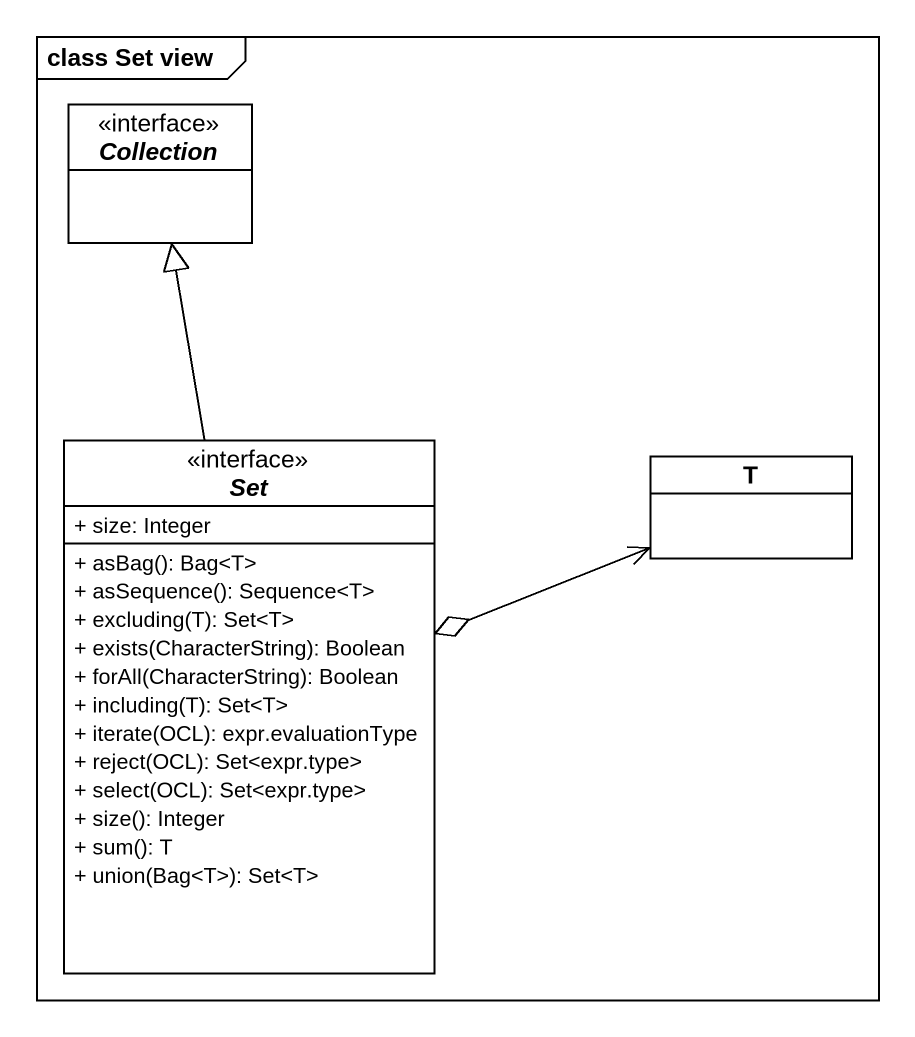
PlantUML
@startuml
mainframe class Set view
hide circle
hide empty members
skinparam classAttributeIconSize 0
interface Collection
interface "Set" as Set_ {
  + size: Integer
  + asBag(): Bag<T>
  + asSequence(): Sequence<T>
  + excluding(T): Set<T>
  + exists(CharacterString): Boolean
  + forAll(CharacterString): Boolean
  + including(T): Set<T>
  + iterate(OCL): expr.evaluationType
  + reject(OCL): Set<expr.type>
  + select(OCL): Set<expr.type>
  + size(): Integer
  + sum(): T
  + union(Bag<T>): Set<T>
}
class T
Set_ -up-|> Collection
Set_ o-right-> T
@enduml
